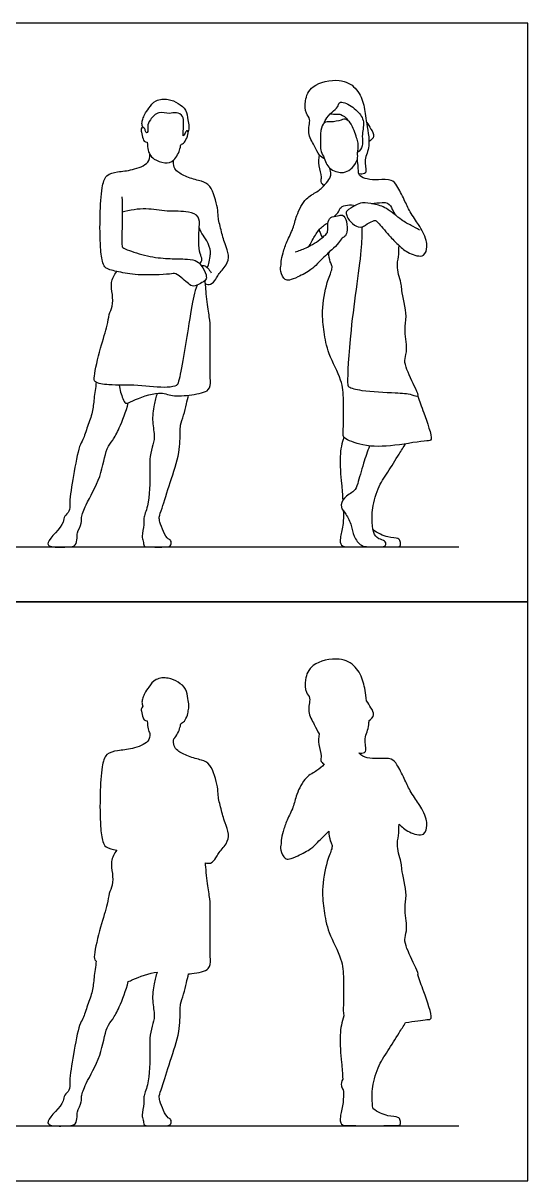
# Model space of a CAD drawing. Header units: millimetres. Extents: x 0.81 to 10.61, y 0.64 to 5.22.
# Drawn here: x 3.218 to 5.079, y 0.643 to 4.91 of the extents above; entities that cross this region are included whole.
import ezdxf

# ---------------------------------------------------------------- set-up
doc = ezdxf.new("R2010")
doc.units = ezdxf.units.MM
for name, color, linetype, true_color in [('AG-DIAGRAM', 7, 'Continuous', 0xfecc66), ('AG-OUTLINE', 7, 'Continuous', 0x8000ff), ('AG-PEOPLE', 7, 'Continuous', 0x66ccff), ('X-VPRT', 6, 'Continuous', 0xff00ff)]:
    doc.layers.add(name, color=color, linetype=linetype, true_color=true_color)

msp = doc.modelspace()

# ---------------------------------------------------------------- linework, layer by layer
at = {"layer": 'AG-DIAGRAM'}
for p, q in [((1.0653, 2.9801), (4.8245, 2.9801)), ((1.0653, 0.8465), (4.8245, 0.8465))]:
    msp.add_line(p, q, dxfattribs=at)
at = {"layer": 'AG-OUTLINE'}
for points, knots in [([(4.4839, 2.4123), (4.4793, 2.4421), (4.4764, 2.4809), (4.4463, 2.5423), (4.3852, 2.5762), (4.2787, 2.5534), (4.2556, 2.4928), (4.258, 2.4435), (4.281, 2.4234), (4.2625, 2.3703), (4.2927, 2.3278), (4.3028, 2.3), (4.3093, 2.2914)], [-4.549976, -4.549976, -4.549976, -4.549976, -4.083345, -3.626645, -3.157889, -2.585598, -2.14102, -1.75198, -1.458662, -1.055761, -0.639785, -0.29006, -0.29006, -0.29006, -0.29006]), ([(3.8267, 2.3758), (3.8285, 2.3823), (3.8312, 2.3964), (3.825, 2.4209), (3.8212, 2.4586), (3.7898, 2.4824), (3.7544, 2.4995), (3.7051, 2.4966), (3.6822, 2.4639), (3.666, 2.442), (3.66, 2.4234), (3.6547, 2.4077), (3.6578, 2.3976), (3.6599, 2.3931)], [-3.334743, -3.334743, -3.334743, -3.334743, -3.077066, -2.78885, -2.444752, -2.096655, -1.735388, -1.351406, -0.998715, -0.700067, -0.449445, -0.220432, 0, 0, 0, 0]), ([(3.6599, 2.3931), (3.6523, 2.3836), (3.6543, 2.3741), (3.6588, 2.3507), (3.6653, 2.339), (3.6757, 2.3384)], [-1.025878, -1.025878, -1.025878, -1.025878, -0.731997, -0.317501, 0, 0, 0, 0]), ([(4.4931, 2.3403), (4.5007, 2.3449), (4.5174, 2.3603), (4.4991, 2.3874), (4.4902, 2.4044), (4.4839, 2.4123)], [-0.913405, -0.913405, -0.913405, -0.913405, -0.6177342, -0.3154268, 0, 0, 0, 0]), ([(3.7737, 2.2726), (3.7846, 2.2827), (3.7981, 2.3121), (3.799, 2.332), (3.8116, 2.3331), (3.8213, 2.3522), (3.8279, 2.3707), (3.8267, 2.3758)], [-6.216892, -6.216892, -6.216892, -6.216892, -5.822853, -5.586238, -5.413782, -5.143857, -4.882564, -4.882564, -4.882564, -4.882564]), ([(3.6757, 2.3384), (3.6767, 2.326), (3.6781, 2.3082), (3.6826, 2.2972), (3.6857, 2.2922)], [-7.857421, -7.857421, -7.857421, -7.857421, -7.5040586, -7.1941307, -7.1941307, -7.1941307, -7.1941307]), ([(4.456, 2.2209), (4.4625, 2.2187), (4.4778, 2.2213), (4.4835, 2.2309), (4.4736, 2.2777), (4.4922, 2.3081), (4.4932, 2.3348), (4.4931, 2.3403)], [-6.294674, -6.294674, -6.294674, -6.294674, -6.035482, -5.86298, -5.489696, -5.071305, -4.969682, -4.969682, -4.969682, -4.969682]), ([(3.6857, 2.2922), (3.685, 2.2824), (3.6839, 2.2579), (3.6193, 2.2338), (3.5688, 2.2302), (3.521, 2.2196), (3.5068, 2.1659), (3.5011, 2.0681), (3.5013, 1.9548), (3.5101, 1.8949), (3.521, 1.8713), (3.5479, 1.8649), (3.5633, 1.8617)], [-11.570715, -11.570715, -11.570715, -11.570715, -11.259893, -10.807725, -10.382781, -10.011723, -9.61517, -9.038792, -8.41684, -7.98182, -7.708779, -7.361612, -7.361612, -7.361612, -7.361612]), ([(3.8901, 1.8159), (3.8962, 1.814), (3.9105, 1.8104), (3.9312, 1.8341), (3.9362, 1.851), (3.9707, 1.8849), (3.9786, 1.9221), (3.961, 1.9642), (3.9479, 2.0137), (3.9352, 2.0647), (3.9377, 2.0945), (3.9123, 2.1816), (3.8758, 2.1945), (3.8281, 2.2062), (3.7874, 2.227), (3.7736, 2.245), (3.7719, 2.264), (3.7737, 2.2726)], [0, 0, 0, 0, 0.250218, 0.550599, 0.798796, 1.185816, 1.53145, 1.910043, 2.329203, 2.732481, 3.060051, 3.584231, 3.928916, 4.331823, 4.715739, 4.980384, 5.274354, 5.274354, 5.274354, 5.274354]), ([(4.3093, 2.2914), (4.3074, 2.2782), (4.3041, 2.2525), (4.321, 2.2102), (4.3117, 2.1927), (4.3222, 2.1819), (4.3274, 2.1786)], [0, 0, 0, 0, 0.362483, 0.737772, 0.971979, 1.2178, 1.2178, 1.2178, 1.2178]), ([(4.6039, 1.9574), (4.6145, 1.9476), (4.6375, 1.927), (4.6995, 1.9093), (4.7082, 1.9541), (4.7048, 1.9758), (4.6924, 2.0088), (4.6757, 2.0343), (4.6431, 2.0815), (4.6239, 2.1247), (4.5978, 2.1773), (4.5768, 2.2022), (4.5276, 2.1995), (4.4877, 2.1996), (4.4658, 2.209), (4.456, 2.2209)], [5.475277, 5.475277, 5.475277, 5.475277, 5.879522, 6.304527, 6.64648, 6.932936, 7.271299, 7.603084, 8.041932, 8.460633, 8.907328, 9.227629, 9.626674, 10.01101, 10.322442, 10.322442, 10.322442, 10.322442]), ([(4.3274, 2.1786), (4.3196, 2.1702), (4.3003, 2.1522), (4.2574, 2.1343), (4.2242, 2.0676), (4.2157, 2.0206), (4.1901, 1.9734), (4.1764, 1.9327), (4.1689, 1.8995), (4.1697, 1.8857), (4.1635, 1.8615), (4.1823, 1.8288), (4.2008, 1.8287), (4.2314, 1.8408), (4.2823, 1.8676), (4.2998, 1.8884), (4.3382, 1.925), (4.3452, 1.9321)], [-9.653311, -9.653311, -9.653311, -9.653311, -9.33546, -8.943284, -8.461652, -8.058744, -7.645217, -7.262027, -6.936908, -6.727528, -6.446777, -6.113135, -5.889038, -5.559069, -5.132722, -4.804389, -4.364095, -4.364095, -4.364095, -4.364095]), ([(4.3452, 1.9321), (4.3451, 1.9203), (4.3487, 1.8968), (4.3576, 1.8833), (4.3567, 1.8646), (4.3347, 1.8185), (4.3175, 1.7145), (4.3271, 1.6392), (4.3409, 1.5569), (4.3953, 1.4619), (4.4002, 1.3895), (4.3993, 1.2937), (4.3976, 1.2665), (4.4002, 1.2515)], [-7.984096, -7.984096, -7.984096, -7.984096, -7.632827, -7.401857, -7.168384, -6.753296, -6.14603, -5.629038, -5.092311, -4.48635, -3.971998, -3.396245, -3.066132, -3.066132, -3.066132, -3.066132]), ([(4.6729, 1.4025), (4.6763, 1.4052), (4.664, 1.4338), (4.6267, 1.5075), (4.6237, 1.5405), (4.6368, 1.5752), (4.6206, 1.6524), (4.6363, 1.6919), (4.6118, 1.7935), (4.6146, 1.8119), (4.5923, 1.8774), (4.6031, 1.9146), (4.6033, 1.9435), (4.6039, 1.9574)], [4.274977, 4.274977, 4.274977, 4.274977, 4.573546, 5.111776, 5.433753, 5.774615, 6.267199, 6.66405, 7.227177, 7.498398, 7.954728, 8.319694, 8.6892, 8.6892, 8.6892, 8.6892]), ([(3.5633, 1.8617), (3.554, 1.8497), (3.5387, 1.8207), (3.5488, 1.7773), (3.5496, 1.733), (3.5332, 1.7024), (3.5303, 1.6596), (3.5013, 1.5814), (3.4798, 1.4796), (3.4798, 1.4598), (3.4877, 1.4532)], [-7.174395, -7.174395, -7.174395, -7.174395, -6.782544, -6.397943, -6.016721, -5.683785, -5.316375, -4.771664, -4.177272, -3.909793, -3.909793, -3.909793, -3.909793]), ([(3.8282, 1.4058), (3.8321, 1.4063), (3.8605, 1.41), (3.9089, 1.4183), (3.9083, 1.4636), (3.9068, 1.5371), (3.9084, 1.6346), (3.9079, 1.6823), (3.896, 1.7369), (3.8921, 1.7956), (3.8901, 1.8159)], [2.360465, 2.360465, 2.360465, 2.360465, 2.435248, 2.899616, 3.244542, 3.755516, 4.333309, 4.732166, 5.175705, 5.670126, 5.670126, 5.670126, 5.670126]), ([(3.4877, 1.4532), (3.4852, 1.4331), (3.4791, 1.3932), (3.4753, 1.3422), (3.4557, 1.2923), (3.4399, 1.2405), (3.4226, 1.217), (3.4038, 1.1077), (3.3877, 1.0145), (3.3922, 0.9767), (3.3676, 0.9593), (3.3712, 0.9255), (3.3085, 0.8751), (3.3099, 0.8513), (3.3323, 0.8441), (3.3851, 0.846), (3.4138, 0.849), (3.4182, 0.8803), (3.4161, 0.8978), (3.4352, 0.9345), (3.4316, 0.9559), (3.45, 1.0072), (3.5085, 1.1013), (3.521, 1.2086), (3.5501, 1.2388), (3.5745, 1.2859), (3.5979, 1.3457), (3.606, 1.3776)], [0, 0, 0, 0, 0.446347, 0.854218, 1.278511, 1.689198, 1.994574, 2.593614, 3.166346, 3.494446, 3.780671, 4.097645, 5.018854, 5.200097, 5.455243, 5.881637, 6.171076, 6.46252, 6.713985, 7.068348, 7.330443, 7.733258, 8.350702, 8.937103, 9.290777, 9.700065, 10.269284, 10.269284, 10.269284, 10.269284]), ([(3.606, 1.3776), (3.6105, 1.3792), (3.6348, 1.3913), (3.6843, 1.4101), (3.7123, 1.4127)], [0.8109299, 0.8109299, 0.8109299, 0.8109299, 0.967889, 1.5039398, 1.5039398, 1.5039398, 1.5039398]), ([(3.7123, 1.4127), (3.7074, 1.3987), (3.6995, 1.3697), (3.692, 1.3073), (3.7061, 1.2519), (3.6931, 1.2143), (3.6837, 1.1669), (3.6869, 1.1228), (3.6833, 0.9977), (3.6592, 0.9543), (3.667, 0.9285), (3.6529, 0.8858), (3.6622, 0.8691), (3.6616, 0.8467), (3.6824, 0.8466), (3.7434, 0.8448), (3.7663, 0.8497), (3.7633, 0.8733), (3.7449, 0.8744), (3.7241, 0.9305), (3.7179, 0.956), (3.7324, 0.9919), (3.7603, 1.0874), (3.7971, 1.1883), (3.797, 1.2687), (3.7973, 1.2947), (3.8105, 1.3322), (3.8199, 1.373), (3.8256, 1.3949), (3.8282, 1.4058)], [0, 0, 0, 0, 0.382898, 0.836254, 1.263877, 1.621285, 2.00482, 2.399662, 3.038587, 3.431429, 3.717202, 4.088785, 4.340466, 4.580047, 4.814848, 5.272709, 5.526594, 5.758149, 5.989288, 6.78655, 7.067053, 7.412721, 7.983594, 8.597285, 9.095225, 9.383121, 9.737246, 10.111703, 10.444185, 10.444185, 10.444185, 10.444185]), ([(4.6281, 1.2265), (4.6598, 1.2312), (4.7058, 1.2389), (4.7332, 1.2367), (4.6912, 1.3481), (4.6808, 1.3819), (4.6729, 1.4025)], [-1.714014, -1.714014, -1.714014, -1.714014, -1.272216, -1.040361, -0.465841, 0, 0, 0, 0]), ([(4.4002, 1.2515), (4.3935, 1.2283), (4.3818, 1.1819), (4.3921, 1.0796), (4.3951, 1.0402), (4.3964, 1.0181)], [0, 0, 0, 0, 0.487976, 1.06237, 1.49907, 1.49907, 1.49907, 1.49907]), ([(4.5081, 0.9087), (4.5054, 0.9213), (4.505, 0.9517), (4.5034, 0.982), (4.5232, 1.065), (4.5626, 1.1204), (4.5992, 1.1817), (4.6201, 1.2141), (4.6281, 1.2265)], [5.307907, 5.307907, 5.307907, 5.307907, 5.628498, 5.964712, 6.479408, 6.96336, 7.470035, 7.783169, 7.783169, 7.783169, 7.783169]), ([(4.3964, 1.0181), (4.3916, 1.0098), (4.3882, 0.9944), (4.395, 0.9836), (4.3983, 0.9791)], [1.8144712, 1.8144712, 1.8144712, 1.8144712, 2.0676501, 2.2404133, 2.2404133, 2.2404133, 2.2404133]), ([(4.3983, 0.9791), (4.3989, 0.9606), (4.3986, 0.9183), (4.3853, 0.8833), (4.3874, 0.8456), (4.4303, 0.8475), (4.4813, 0.8459), (4.5196, 0.8463), (4.5476, 0.8468), (4.5842, 0.8476), (4.6121, 0.8453), (4.6084, 0.8672), (4.6011, 0.8811), (4.5601, 0.8791), (4.5249, 0.8972), (4.5081, 0.9087)], [1.732747, 1.732747, 1.732747, 1.732747, 2.046755, 2.439517, 2.738551, 3.072706, 3.583063, 3.663866, 3.756772, 4.088735, 4.374526, 4.602495, 4.812108, 5.16241, 5.596259, 5.596259, 5.596259, 5.596259])]:
    msp.add_open_spline(points, degree=3, knots=knots, dxfattribs=at)
at = {"layer": 'AG-PEOPLE'}
for points, knots in [([(4.3288, 4.41), (4.3219, 4.4137), (4.3068, 4.4225), (4.293, 4.4609), (4.2625, 4.5039), (4.281, 4.557), (4.258, 4.5771), (4.2556, 4.6264), (4.2787, 4.687), (4.3852, 4.7098), (4.4463, 4.6759), (4.4764, 4.6145), (4.481, 4.5522), (4.5015, 4.4571), (4.4736, 4.4113), (4.4835, 4.3645), (4.4778, 4.3549), (4.4625, 4.3523), (4.456, 4.3545)], [0, 0, 0, 0, 0.277384, 0.637204, 1.050111, 1.450038, 1.741191, 2.12736, 2.568658, 3.136725, 3.602022, 4.055352, 4.518539, 5.071305, 5.489696, 5.86298, 6.035482, 6.294674, 6.294674, 6.294674, 6.294674]), ([(3.6599, 4.5267), (3.6578, 4.5312), (3.6547, 4.5413), (3.66, 4.557), (3.666, 4.5756), (3.6822, 4.5975), (3.7051, 4.6302), (3.7544, 4.6331), (3.7898, 4.616), (3.8212, 4.5922), (3.825, 4.5545), (3.8312, 4.53), (3.8285, 4.5159), (3.8267, 4.5094)], [0, 0, 0, 0, 0.220432, 0.449445, 0.700067, 0.998715, 1.351406, 1.735388, 2.096655, 2.444752, 2.78885, 3.077066, 3.334743, 3.334743, 3.334743, 3.334743]), ([(4.3272, 4.5425), (4.329, 4.5469), (4.3325, 4.556), (4.3556, 4.5845), (4.3795, 4.5984), (4.3811, 4.6215), (4.4079, 4.6186), (4.4521, 4.5885), (4.4794, 4.5479), (4.4646, 4.4948), (4.4733, 4.4576), (4.4585, 4.4404), (4.4513, 4.4338)], [0, 0, 0, 0, 0.2165, 0.560133, 0.861851, 1.099111, 1.356088, 1.777401, 2.167959, 2.581163, 2.926289, 3.236803, 3.236803, 3.236803, 3.236803]), ([(3.6757, 4.472), (3.6653, 4.4726), (3.6588, 4.4843), (3.6543, 4.5077), (3.6516, 4.5205), (3.6602, 4.5294), (3.6674, 4.5211), (3.6697, 4.5097), (3.6727, 4.5051), (3.6803, 4.5119), (3.6754, 4.531), (3.6852, 4.5561), (3.7173, 4.5878), (3.7564, 4.5742), (3.7822, 4.5842), (3.8108, 4.5692), (3.8093, 4.5422), (3.8091, 4.5163), (3.8068, 4.4892), (3.8139, 4.5018), (3.8191, 4.5157), (3.8301, 4.5106), (3.8216, 4.4863), (3.8116, 4.4667), (3.799, 4.4656), (3.7981, 4.4457), (3.7774, 4.4006), (3.7409, 4.3921), (3.6998, 4.4071), (3.685, 4.4252), (3.6781, 4.4418), (3.6767, 4.4596), (3.6757, 4.472)], [0, 0, 0, 0, 0.228939, 0.527818, 0.739726, 0.913779, 1.086827, 1.295925, 1.410604, 1.565762, 1.818678, 2.127436, 2.50633, 2.869959, 3.177651, 3.483916, 3.775444, 4.102309, 4.357256, 4.525148, 4.74895, 4.896989, 5.187655, 5.467965, 5.647056, 5.892775, 6.301976, 6.651685, 7.036978, 7.316814, 7.569417, 7.857421, 7.857421, 7.857421, 7.857421]), ([(4.35, 4.5762), (4.3579, 4.5759), (4.3739, 4.574), (4.3901, 4.5768), (4.4081, 4.5626), (4.4135, 4.5537)], [0, 0, 0, 0, 0.2787086, 0.5073519, 0.8274554, 0.8274554, 0.8274554, 0.8274554]), ([(4.3922, 4.3599), (4.3861, 4.3601), (4.3707, 4.3623), (4.3469, 4.3744), (4.3344, 4.3936), (4.3256, 4.42), (4.3134, 4.4425), (4.3144, 4.4699), (4.3133, 4.513), (4.325, 4.5491), (4.353, 4.5445), (4.3902, 4.5522), (4.4114, 4.5609), (4.4356, 4.5288), (4.4502, 4.4776), (4.4554, 4.4611), (4.4495, 4.4317), (4.4541, 4.4086), (4.4326, 4.376), (4.408, 4.3606), (4.3974, 4.3597), (4.3922, 4.3599)], [0, 0, 0, 0, 0.263651, 0.555608, 0.82711, 1.128701, 1.413162, 1.70929, 2.093911, 2.41661, 2.697832, 3.054537, 3.30496, 3.646797, 4.067701, 4.308479, 4.609758, 4.886764, 5.235537, 5.540709, 5.762338, 5.762338, 5.762338, 5.762338]), ([(4.4839, 4.5459), (4.4902, 4.538), (4.4991, 4.521), (4.5174, 4.4939), (4.5007, 4.4785), (4.4931, 4.4739)], [0, 0, 0, 0, 0.3154268, 0.6177342, 0.913405, 0.913405, 0.913405, 0.913405]), ([(3.5827, 4.2705), (3.5828, 4.2525), (3.5829, 4.2153), (3.5832, 4.1571), (3.5814, 4.0904), (3.5848, 4.0819), (3.6135, 4.0703), (3.6873, 4.0471), (3.7589, 4.042), (3.8121, 4.0415), (3.8536, 4.0388), (3.8762, 4.0188), (3.8944, 3.9839), (3.8941, 3.9621), (3.871, 3.9519), (3.8465, 3.9362), (3.8266, 3.9509), (3.8071, 3.9668), (3.7814, 3.991), (3.7565, 3.9835), (3.6384, 3.9798), (3.5748, 3.993), (3.5215, 4.0038), (3.5101, 4.0285), (3.5013, 4.0884), (3.5011, 4.2017), (3.5068, 4.2995), (3.521, 4.3532), (3.5688, 4.3638), (3.6193, 4.3674), (3.6839, 4.3915), (3.685, 4.416), (3.6857, 4.4258)], [0, 0, 0, 0, 0.4202, 0.878707, 1.333332, 1.485857, 1.781222, 2.292607, 2.78607, 3.204958, 3.562298, 3.87096, 4.227372, 4.471973, 4.748831, 5.046311, 5.30886, 5.60705, 5.92723, 6.207515, 6.822354, 7.313377, 7.708779, 7.98182, 8.41684, 9.038792, 9.61517, 10.011723, 10.382781, 10.807725, 11.259893, 11.570715, 11.570715, 11.570715, 11.570715]), ([(3.8901, 3.9495), (3.8962, 3.9476), (3.9105, 3.944), (3.9312, 3.9677), (3.9362, 3.9846), (3.9707, 4.0185), (3.9786, 4.0557), (3.961, 4.0978), (3.9479, 4.1473), (3.9352, 4.1983), (3.9377, 4.2281), (3.9123, 4.3152), (3.8758, 4.3281), (3.8281, 4.3398), (3.7874, 4.3606), (3.7736, 4.3786), (3.7719, 4.3976), (3.7737, 4.4062)], [0, 0, 0, 0, 0.250218, 0.550599, 0.798796, 1.185816, 1.53145, 1.910043, 2.329203, 2.732481, 3.060051, 3.584231, 3.928916, 4.331823, 4.715739, 4.980384, 5.274354, 5.274354, 5.274354, 5.274354]), ([(4.3093, 4.425), (4.3074, 4.4118), (4.3041, 4.3861), (4.321, 4.3438), (4.3117, 4.3263), (4.3222, 4.3155), (4.3274, 4.3122)], [0, 0, 0, 0, 0.362483, 0.737772, 0.971979, 1.2178, 1.2178, 1.2178, 1.2178]), ([(4.679, 4.148), (4.6688, 4.1534), (4.6481, 4.1654), (4.6112, 4.1832), (4.559, 4.2314), (4.5135, 4.2443), (4.468, 4.2512), (4.4436, 4.239), (4.411, 4.2208), (4.4076, 4.2089), (4.4149, 4.1903), (4.4366, 4.1633), (4.4671, 4.1562), (4.4791, 4.1669), (4.5073, 4.1808), (4.5172, 4.1844), (4.5323, 4.1702), (4.5721, 4.1209), (4.6036, 4.091), (4.6375, 4.0606), (4.6995, 4.0429), (4.7082, 4.0877), (4.7048, 4.1094), (4.6924, 4.1424), (4.6757, 4.1679), (4.6431, 4.2151), (4.6239, 4.2583), (4.5978, 4.3109), (4.5768, 4.3358), (4.5276, 4.3331), (4.4877, 4.3332), (4.4592, 4.3455), (4.454, 4.3589), (4.4535, 4.3796), (4.4513, 4.3991), (4.4503, 4.4092)], [0, 0, 0, 0, 0.335822, 0.705028, 1.182788, 1.582816, 1.957196, 2.262358, 2.602708, 2.786024, 3.032355, 3.371885, 3.672386, 3.900387, 4.219325, 4.391697, 4.632099, 5.090215, 5.475277, 5.868427, 6.281768, 6.614336, 6.89293, 7.222006, 7.544685, 7.971488, 8.378697, 8.813132, 9.124643, 9.512735, 9.886523, 10.189407, 10.392481, 10.650371, 10.965998, 10.965998, 10.965998, 10.965998]), ([(4.2204, 4.0674), (4.2273, 4.0695), (4.2419, 4.0743), (4.286, 4.0925), (4.3328, 4.1281), (4.3429, 4.1419), (4.3391, 4.172), (4.3491, 4.1977), (4.3775, 4.1995), (4.3979, 4.2073), (4.4129, 4.1788), (4.4138, 4.1399), (4.4047, 4.1232), (4.3889, 4.1166), (4.3793, 4.0932), (4.3496, 4.0706), (4.3461, 4.0661), (4.2998, 4.022), (4.2823, 4.0012), (4.2314, 3.9744), (4.2008, 3.9623), (4.1823, 3.9624), (4.1635, 3.9951), (4.1697, 4.0193), (4.1689, 4.0331), (4.1764, 4.0663), (4.1901, 4.107), (4.2157, 4.1542), (4.2242, 4.2012), (4.2574, 4.2679), (4.3018, 4.2864), (4.3302, 4.3141), (4.3496, 4.3385), (4.3535, 4.3532), (4.3515, 4.3689), (4.3485, 4.3758)], [0, 0, 0, 0, 0.26604, 0.667426, 1.104989, 1.331685, 1.638429, 1.921646, 2.215454, 2.460401, 2.758138, 3.118513, 3.356713, 3.578056, 3.869901, 4.206842, 4.364095, 4.804389, 5.132722, 5.559069, 5.889038, 6.113135, 6.446777, 6.727528, 6.936908, 7.262027, 7.645217, 8.058744, 8.461652, 8.943284, 9.33546, 9.695774, 10.008442, 10.228881, 10.500824, 10.500824, 10.500824, 10.500824]), ([(3.8698, 4.0232), (3.8735, 4.0279), (3.8807, 4.0404), (3.8682, 4.0617), (3.8641, 4.1047), (3.8676, 4.1572), (3.8696, 4.1998), (3.8252, 4.2198), (3.7465, 4.214), (3.6718, 4.2312), (3.6116, 4.2214), (3.5829, 4.2139)], [0, 0, 0, 0, 0.243334, 0.513342, 0.88893, 1.314279, 1.663416, 2.027272, 2.535549, 3.041019, 3.581542, 3.581542, 3.581542, 3.581542]), ([(4.365, 4.1984), (4.3708, 4.2035), (4.3832, 4.2146), (4.3849, 4.2369), (4.4258, 4.2435), (4.4426, 4.2383)], [0, 0, 0, 0, 0.2762339, 0.5229524, 0.9399686, 0.9399686, 0.9399686, 0.9399686]), ([(4.5028, 4.2455), (4.5093, 4.2465), (4.5216, 4.247), (4.5653, 4.2537), (4.5783, 4.2234), (4.5875, 4.2098), (4.591, 4.2022)], [0, 0, 0, 0, 0.255348, 0.611737, 0.917241, 1.204189, 1.204189, 1.204189, 1.204189]), ([(3.8969, 4.0094), (3.8993, 4.0142), (3.9039, 4.0239), (3.9072, 4.0511), (3.9111, 4.0683), (3.8973, 4.11), (3.8762, 4.1332), (3.8702, 4.1497), (3.8675, 4.1575)], [0, 0, 0, 0, 0.23119, 0.523562, 0.7684, 1.138389, 1.46376, 1.749305, 1.749305, 1.749305, 1.749305]), ([(4.2728, 4.0883), (4.2774, 4.0977), (4.2878, 4.1159), (4.3083, 4.153), (4.3303, 4.1682), (4.3419, 4.1744)], [0, 0, 0, 0, 0.321389, 0.689649, 1.049552, 1.049552, 1.049552, 1.049552]), ([(4.3088, 4.1487), (4.3104, 4.1442), (4.3138, 4.1354), (4.3183, 4.1248), (4.3206, 4.1195)], [0, 0, 0, 0, 0.215449, 0.4538474, 0.4538474, 0.4538474, 0.4538474]), ([(4.4661, 4.1592), (4.466, 4.1345), (4.4691, 4.0824), (4.4224, 3.7884), (4.4124, 3.59), (4.4161, 3.5671), (4.4712, 3.5534), (4.5889, 3.5481), (4.6457, 3.5449), (4.6802, 3.5294), (4.664, 3.5674), (4.6267, 3.6411), (4.6237, 3.6741), (4.6368, 3.7088), (4.6206, 3.786), (4.6363, 3.8255), (4.6118, 3.9271), (4.6146, 3.9455), (4.5923, 4.011), (4.6031, 4.0482), (4.6033, 4.0771), (4.6039, 4.091)], [0, 0, 0, 0, 0.492824, 1.499352, 2.298011, 2.519421, 2.922451, 3.559485, 4.008275, 4.281209, 4.579356, 5.116826, 5.438349, 5.77873, 6.270618, 6.666909, 7.229241, 7.500079, 7.955765, 8.320216, 8.6892, 8.6892, 8.6892, 8.6892]), ([(4.6729, 3.5361), (4.6808, 3.5155), (4.6912, 3.4817), (4.7332, 3.3703), (4.7017, 3.3729), (4.5822, 3.3505), (4.4784, 3.3476), (4.4007, 3.3778), (4.3972, 3.3939), (4.3993, 3.4273), (4.4002, 3.5231), (4.3953, 3.5955), (4.3409, 3.6905), (4.3271, 3.7728), (4.3175, 3.8481), (4.3347, 3.9521), (4.3567, 3.9982), (4.3576, 4.0169), (4.3487, 4.0304), (4.3451, 4.0539), (4.3452, 4.0657)], [0, 0, 0, 0, 0.465841, 1.040361, 1.272216, 1.897984, 2.520196, 3.007512, 3.207074, 3.527727, 4.086979, 4.586591, 5.175185, 5.696531, 6.198706, 6.788569, 7.191761, 7.418543, 7.642894, 7.984096, 7.984096, 7.984096, 7.984096]), ([(3.8753, 4.0164), (3.8793, 4.0174), (3.8886, 4.0181), (3.8994, 4.007), (3.9084, 3.9965), (3.9119, 3.9904)], [0, 0, 0, 0, 0.2007197, 0.4197156, 0.6834514, 0.6834514, 0.6834514, 0.6834514]), ([(3.8593, 3.9449), (3.8548, 3.9313), (3.844, 3.8997), (3.8278, 3.7902), (3.7938, 3.5864), (3.7842, 3.5741), (3.7442, 3.5634), (3.6387, 3.5786), (3.5411, 3.5746), (3.4798, 3.5839), (3.4798, 3.6132), (3.5013, 3.715), (3.5303, 3.7932), (3.5332, 3.836), (3.5496, 3.8666), (3.5488, 3.9109), (3.5387, 3.9543), (3.554, 3.9833), (3.5633, 3.9953)], [0, 0, 0, 0, 0.375045, 1.008322, 1.820947, 2.020542, 2.357059, 2.954699, 3.545117, 3.953497, 4.217394, 4.803829, 5.341249, 5.70374, 6.032219, 6.408337, 6.787789, 7.174395, 7.174395, 7.174395, 7.174395]), ([(3.5722, 3.5764), (3.5737, 3.5594), (3.5852, 3.5292), (3.5944, 3.5041), (3.6252, 3.5214), (3.7192, 3.5568), (3.7673, 3.5331), (3.8377, 3.5396), (3.9089, 3.5519), (3.9083, 3.5972), (3.9068, 3.6707), (3.9084, 3.7682), (3.9079, 3.8159), (3.896, 3.8705), (3.8911, 3.9443), (3.8893, 3.956), (3.8886, 3.9617)], [0, 0, 0, 0, 0.409951, 0.664142, 0.967889, 1.536592, 1.949597, 2.433959, 2.890323, 3.229305, 3.731472, 4.299306, 4.691289, 5.127183, 5.613082, 5.850158, 5.850158, 5.850158, 5.850158]), ([(3.4877, 3.5868), (3.4852, 3.5667), (3.4791, 3.5268), (3.4753, 3.4758), (3.4557, 3.4259), (3.4399, 3.3741), (3.4226, 3.3506), (3.4038, 3.2413), (3.3877, 3.1481), (3.3922, 3.1103), (3.3676, 3.0929), (3.3712, 3.0591), (3.3085, 3.0087), (3.3099, 2.9849), (3.3323, 2.9777), (3.3851, 2.9796), (3.4138, 2.9826), (3.4182, 3.0139), (3.4161, 3.0314), (3.4352, 3.0681), (3.4316, 3.0895), (3.45, 3.1408), (3.5085, 3.2349), (3.521, 3.3422), (3.5501, 3.3724), (3.5745, 3.4195), (3.5979, 3.4793), (3.606, 3.5112)], [0, 0, 0, 0, 0.446347, 0.854218, 1.278511, 1.689198, 1.994574, 2.593614, 3.166346, 3.494446, 3.780671, 4.097645, 5.018854, 5.200097, 5.455243, 5.881637, 6.171076, 6.46252, 6.713985, 7.068348, 7.330443, 7.733258, 8.350702, 8.937103, 9.290777, 9.700065, 10.269284, 10.269284, 10.269284, 10.269284]), ([(3.7123, 3.5463), (3.7074, 3.5323), (3.6995, 3.5033), (3.692, 3.4409), (3.7061, 3.3855), (3.6931, 3.3479), (3.6837, 3.3005), (3.6869, 3.2564), (3.6833, 3.1313), (3.6592, 3.0879), (3.667, 3.0621), (3.6529, 3.0194), (3.6622, 3.0027), (3.6616, 2.9803), (3.6824, 2.9802), (3.7434, 2.9784), (3.7663, 2.9833), (3.7633, 3.0069), (3.7449, 3.008), (3.7241, 3.0641), (3.7179, 3.0896), (3.7324, 3.1255), (3.7603, 3.221), (3.7971, 3.3219), (3.797, 3.4023), (3.7973, 3.4283), (3.8105, 3.4658), (3.8199, 3.5066), (3.8256, 3.5285), (3.8282, 3.5394)], [0, 0, 0, 0, 0.382898, 0.836254, 1.263877, 1.621285, 2.00482, 2.399662, 3.038587, 3.431429, 3.717202, 4.088785, 4.340466, 4.580047, 4.814848, 5.272709, 5.526594, 5.758149, 5.989288, 6.78655, 7.067053, 7.412721, 7.983594, 8.597285, 9.095225, 9.383121, 9.737246, 10.111703, 10.444185, 10.444185, 10.444185, 10.444185]), ([(4.4002, 3.3851), (4.3935, 3.3619), (4.3818, 3.3155), (4.3921, 3.2132), (4.3951, 3.1738), (4.3964, 3.1517)], [0, 0, 0, 0, 0.487976, 1.06237, 1.49907, 1.49907, 1.49907, 1.49907]), ([(4.4949, 3.3522), (4.4871, 3.3313), (4.471, 3.2854), (4.4523, 3.2143), (4.4418, 3.1839), (4.3981, 3.1644), (4.385, 3.1246), (4.4101, 3.1018), (4.4299, 3.0583), (4.4338, 3.02), (4.4636, 2.9812), (4.4856, 2.9811), (4.5098, 2.98), (4.5189, 2.9799)], [0.108723, 0.108723, 0.108723, 0.108723, 0.528046, 1.033677, 1.348511, 1.730175, 2.06765, 2.385341, 2.776444, 3.13947, 3.514457, 3.81931, 4.013894, 4.013894, 4.013894, 4.013894]), ([(4.5343, 2.9802), (4.5388, 2.9804), (4.5501, 2.9817), (4.5579, 2.9875), (4.5517, 3.005), (4.5274, 3.0077), (4.5056, 3.0324), (4.5051, 3.0833), (4.5034, 3.1156), (4.5232, 3.1986), (4.5626, 3.254), (4.5992, 3.3153), (4.6201, 3.3477), (4.6281, 3.3601)], [4.128596, 4.128596, 4.128596, 4.128596, 4.237634, 4.433834, 4.64552, 4.91596, 5.231257, 5.628498, 5.964712, 6.479408, 6.96336, 7.470035, 7.783169, 7.783169, 7.783169, 7.783169]), ([(4.3983, 3.1127), (4.3989, 3.0942), (4.3986, 3.0519), (4.3853, 3.0169), (4.3874, 2.9792), (4.4303, 2.9811), (4.5047, 2.9787), (4.5785, 2.9817), (4.6121, 2.9789), (4.6084, 3.0008), (4.6011, 3.0147), (4.5601, 3.0127), (4.5249, 3.0308), (4.5081, 3.0423)], [1.732747, 1.732747, 1.732747, 1.732747, 2.046755, 2.439517, 2.738551, 3.072706, 3.583063, 4.088735, 4.374526, 4.602495, 4.812108, 5.16241, 5.596259, 5.596259, 5.596259, 5.596259])]:
    msp.add_open_spline(points, degree=3, knots=knots, dxfattribs=at)
at = {"layer": 'X-VPRT'}
for points in [[(0.8113, 4.9105), (0.8113, 2.7769), (5.0785, 2.7769), (5.0785, 4.9105)], [(0.8113, 2.7769), (0.8113, 0.6433), (5.0785, 0.6433), (5.0785, 2.7769)]]:
    msp.add_lwpolyline(points, close=True, dxfattribs=at)

doc.saveas('drawing.dxf')
